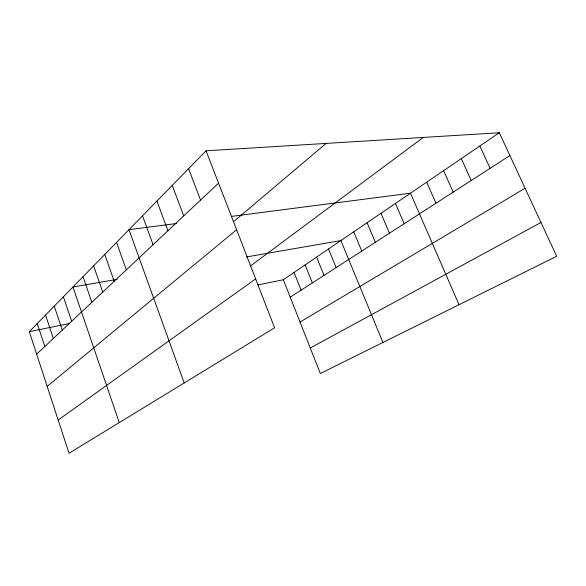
<?xml version="1.0" encoding="UTF-8"?>
<svg xmlns="http://www.w3.org/2000/svg" width="586" height="586" viewBox="0 0 586 586"><rect width="100%" height="100%" fill="white"/><g stroke="black" fill="none" stroke-linecap="round" stroke-linejoin="round"><path stroke-width="0.88" d="M206.03 150.814L274.592 327.794L69.038 453.249L29.3 331.698L206.03 150.814L499.301 132.751L556.7 256.28L320.322 373.509L283.36 279.742L499.301 132.751M36.654 354.186L218.556 183.154M233.646 221.618L326.109 143.416M47.173 386.357L236.605 229.741M250.596 265.861L423.282 137.432M58.182 420.03L255.65 278.907M290.231 297.175L509.901 155.568M300.039 322.051L525.085 188.238M310.265 348.003L540.995 222.475M29.3 331.698L69.624 323.45M257.884 284.95L283.36 279.742M117.185 279.339L72.964 287.001L119.258 422.601M246.501 256.932L340.898 240.568L382.929 342.466M176.503 223.522L128.971 229.683L184.202 382.958M231.514 216.395L410.5 193.197L459.021 304.727M479.861 145.987L490.101 168.336M461.321 158.608L471.217 180.51M443.617 170.658L453.19 192.127M426.689 182.173L435.962 203.232M395.44 203.452L404.164 223.735M380.981 213.289L389.456 233.213M367.092 222.739L375.333 242.318M353.746 231.829L361.76 251.064M328.534 248.984L336.137 267.59M316.623 257.1L324.029 275.391M305.138 264.916L312.353 282.913M294.055 272.461L301.101 290.173M188.582 168.665L200.559 200.075M172.255 185.381L183.718 215.912M156.938 201.057L167.926 230.759M142.53 215.802L153.085 244.714M116.541 242.406L126.32 269.875M104.769 254.449L114.211 281.265M93.621 265.868L102.74 292.048M83.029 276.702L91.848 302.288M63.391 296.802L71.66 321.267M54.264 306.141L62.284 330.079M45.562 315.056L53.348 338.488M37.248 323.56L44.807 346.516"/></g></svg>
